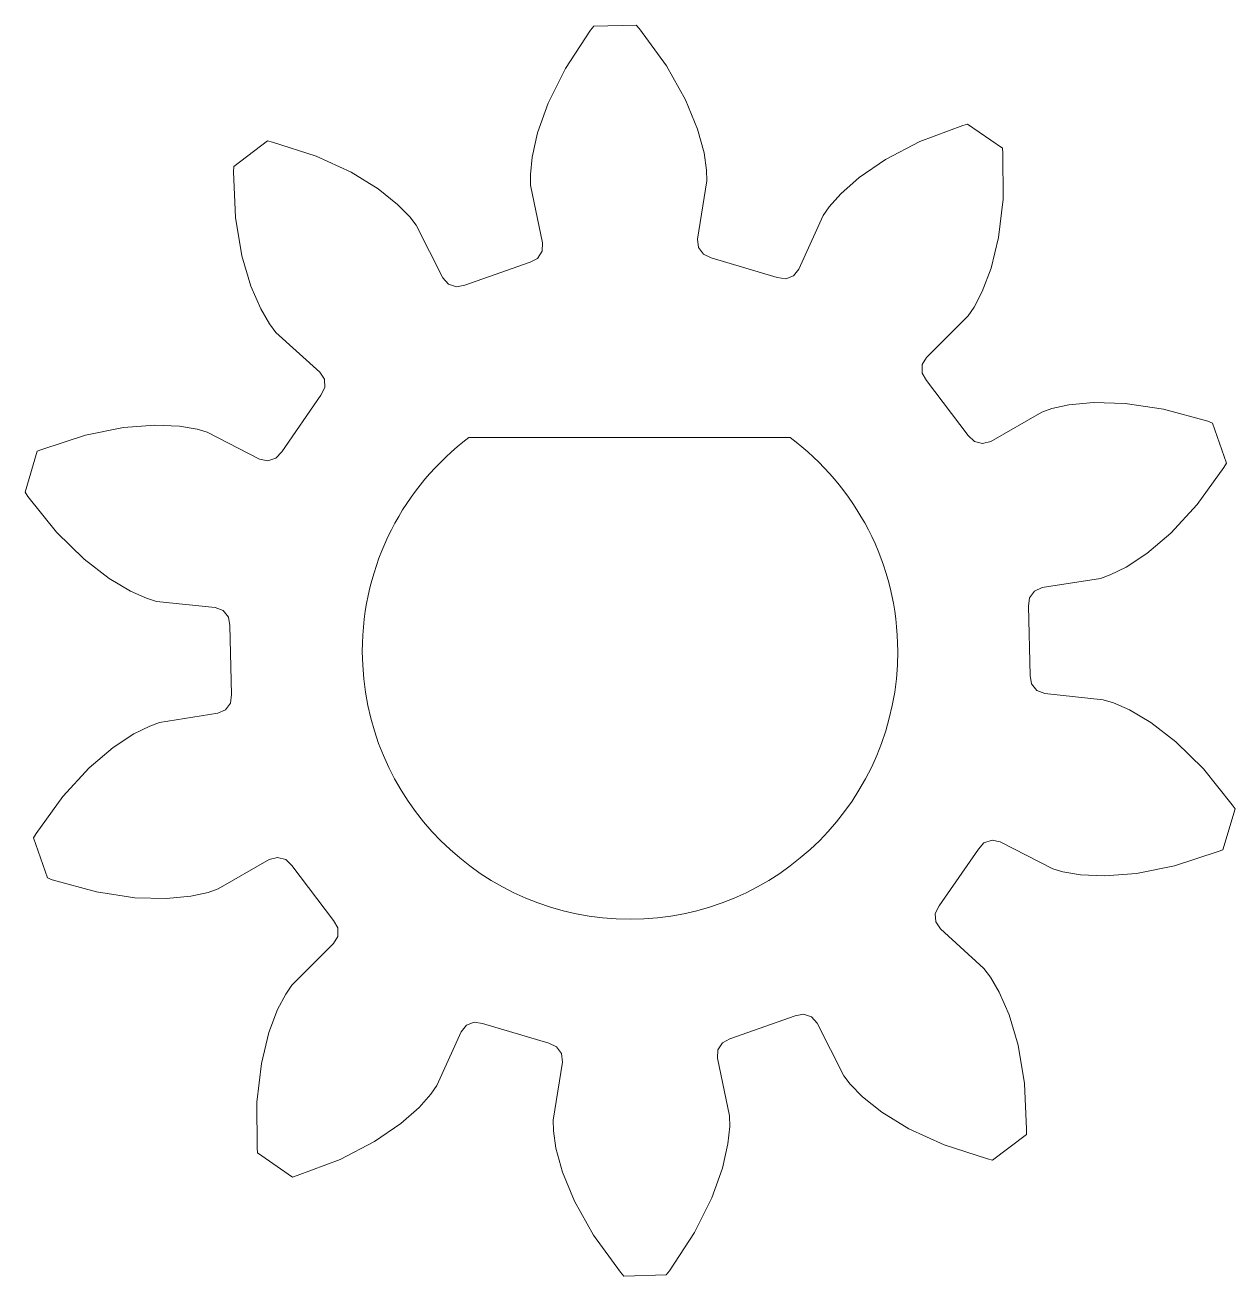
# Model space of a CAD drawing. Header units: inches. Extents: x 15.6 to 26.6, y -23.9 to -12.6.
import ezdxf

# ---------------------------------------------------------------- set-up
doc = ezdxf.new("R2010")
doc.units = ezdxf.units.IN
doc.header["$MEASUREMENT"] = 0
doc.layers.add('Layer 1', color=7, linetype='Continuous')

# ---------------------------------------------------------------- blocks, each defined once
blk = doc.blocks.new('block 5')
at = {"layer": 'Layer 1', "lineweight": 0}
blk.add_lwpolyline([(17.722, -22.731), (17.72, -22.316), (17.761, -21.967), (17.829, -21.688), (17.908, -21.479), (17.982, -21.338), (18.036, -21.259), (18.414, -20.882), (18.452, -20.816), (18.453, -20.739), (18.415, -20.672), (18.035, -20.175), (17.981, -20.121), (17.906, -20.101), (17.832, -20.121), (17.369, -20.386), (17.279, -20.418), (17.123, -20.452), (16.901, -20.473), (16.614, -20.466), (16.267, -20.414), (15.867, -20.303), (15.823, -20.287), (15.695, -19.924), (15.72, -19.885), (15.962, -19.548), (16.2, -19.29), (16.419, -19.105), (16.606, -18.982), (16.749, -18.911), (16.839, -18.879), (17.366, -18.796), (17.437, -18.765), (17.482, -18.703), (17.49, -18.627), (17.475, -18.001), (17.463, -17.926), (17.415, -17.866), (17.343, -17.839), (16.812, -17.782), (16.721, -17.754), (16.575, -17.69), (16.382, -17.576), (16.155, -17.401), (15.904, -17.155), (15.646, -16.831), (15.62, -16.792), (15.73, -16.423), (15.773, -16.406), (16.167, -16.276), (16.511, -16.208), (16.797, -16.186), (17.02, -16.196), (17.178, -16.223), (17.27, -16.25), (17.745, -16.493), (17.82, -16.509), (17.893, -16.486), (17.945, -16.429), (18.3, -15.914), (18.335, -15.846), (18.331, -15.769), (18.289, -15.705), (17.893, -15.347), (17.835, -15.27), (17.755, -15.133), (17.666, -14.928), (17.584, -14.652), (17.527, -14.306), (17.508, -13.892), (17.51, -13.845), (17.815, -13.611), (17.86, -13.623), (18.256, -13.749), (18.574, -13.896), (18.819, -14.047), (18.993, -14.187), (19.105, -14.301), (19.163, -14.376), (19.405, -14.852), (19.456, -14.909), (19.529, -14.934), (19.604, -14.918), (20.194, -14.711), (20.262, -14.676), (20.304, -14.611), (20.308, -14.534), (20.199, -14.012), (20.197, -13.917), (20.212, -13.758), (20.261, -13.54), (20.357, -13.269), (20.514, -12.955), (20.743, -12.609), (20.771, -12.572), (21.156, -12.563), (21.185, -12.598), (21.431, -12.933), (21.602, -13.239), (21.711, -13.505), (21.77, -13.72), (21.794, -13.878), (21.796, -13.974), (21.712, -14.501), (21.72, -14.577), (21.765, -14.639), (21.834, -14.671), (22.434, -14.85), (22.51, -14.862), (22.581, -14.834), (22.63, -14.775), (22.848, -14.288), (22.903, -14.209), (23.009, -14.09), (23.176, -13.942), (23.413, -13.779), (23.725, -13.617), (24.113, -13.472), (24.157, -13.459), (24.474, -13.677), (24.478, -13.724), (24.479, -14.139), (24.438, -14.487), (24.37, -14.766), (24.291, -14.975), (24.217, -15.117), (24.163, -15.195), (23.785, -15.573), (23.747, -15.638), (23.746, -15.715), (23.784, -15.782), (24.164, -16.279), (24.219, -16.334), (24.293, -16.353), (24.367, -16.333), (24.83, -16.068), (24.92, -16.036), (25.076, -16.002), (25.299, -15.981), (25.586, -15.989), (25.933, -16.041), (26.333, -16.151), (26.376, -16.167), (26.504, -16.53), (26.479, -16.569), (26.237, -16.906), (25.999, -17.164), (25.78, -17.349), (25.593, -17.472), (25.45, -17.543), (25.36, -17.575), (24.833, -17.658), (24.763, -17.689), (24.717, -17.751), (24.709, -17.827), (24.724, -18.453), (24.736, -18.529), (24.784, -18.588), (24.856, -18.615), (25.387, -18.673), (25.478, -18.7), (25.625, -18.764), (25.817, -18.878), (26.045, -19.053), (26.295, -19.299), (26.553, -19.624), (26.58, -19.662), (26.47, -20.031), (26.426, -20.048), (26.032, -20.178), (25.688, -20.247), (25.402, -20.268), (25.179, -20.258), (25.021, -20.231), (24.93, -20.204), (24.454, -19.961), (24.379, -19.945), (24.306, -19.968), (24.255, -20.025), (23.899, -20.54), (23.864, -20.608), (23.869, -20.685), (23.911, -20.749), (24.306, -21.108), (24.364, -21.184), (24.444, -21.322), (24.533, -21.526), (24.615, -21.802), (24.673, -22.148), (24.691, -22.562), (24.69, -22.609), (24.384, -22.843), (24.339, -22.831), (23.944, -22.705), (23.625, -22.558), (23.381, -22.407), (23.206, -22.268), (23.094, -22.154), (23.036, -22.078), (22.794, -21.602), (22.743, -21.545), (22.67, -21.521), (22.595, -21.536), (22.005, -21.744), (21.937, -21.779), (21.895, -21.843), (21.891, -21.92), (22.001, -22.442), (22.003, -22.538), (21.987, -22.696), (21.938, -22.915), (21.842, -23.185), (21.685, -23.499), (21.457, -23.845), (21.428, -23.882), (21.044, -23.892), (21.014, -23.856), (20.768, -23.521), (20.597, -23.215), (20.488, -22.95), (20.429, -22.734), (20.406, -22.576), (20.403, -22.48), (20.487, -21.954), (20.479, -21.877), (20.435, -21.815), (20.365, -21.783), (19.765, -21.604), (19.689, -21.592), (19.618, -21.62), (19.57, -21.68), (19.351, -22.167), (19.296, -22.245), (19.19, -22.365), (19.023, -22.512), (18.786, -22.675), (18.475, -22.837), (18.086, -22.982), (18.042, -22.996), (17.725, -22.777), (17.722, -22.731)], dxfattribs=at)
blk.add_open_spline([(22.549, -16.297), (23.141, -16.74), (23.525, -17.439), (23.525, -18.235), (23.525, -19.574), (22.439, -20.66), (21.1, -20.66), (19.76, -20.66), (18.675, -19.574), (18.675, -18.235), (18.675, -17.443), (19.054, -16.74), (19.641, -16.297), (19.641, -16.297), (22.549, -16.297), (22.549, -16.297)], degree=3, knots=[0, 0, 0, 0, 1, 1, 1, 2, 2, 2, 3, 3, 3, 4, 4, 4, 5, 5, 5, 5], dxfattribs=at)
blk = doc.blocks.new('block 4')
at = {"layer": 'Layer 1'}
blk.add_blockref('block 5', (0, 0), dxfattribs=at)
blk = doc.blocks.new('block 3')
at = {"layer": 'Layer 1'}
blk.add_blockref('block 4', (0, 0), dxfattribs=at)
blk = doc.blocks.new('block 2')
at = {"layer": 'Layer 1'}
blk.add_blockref('block 3', (0, 0), dxfattribs=at)

msp = doc.modelspace()

# ---------------------------------------------------------------- block references
at = {"layer": 'Layer 1'}
msp.add_blockref('block 2', (0, 0), dxfattribs=at)

doc.saveas('drawing.dxf')
